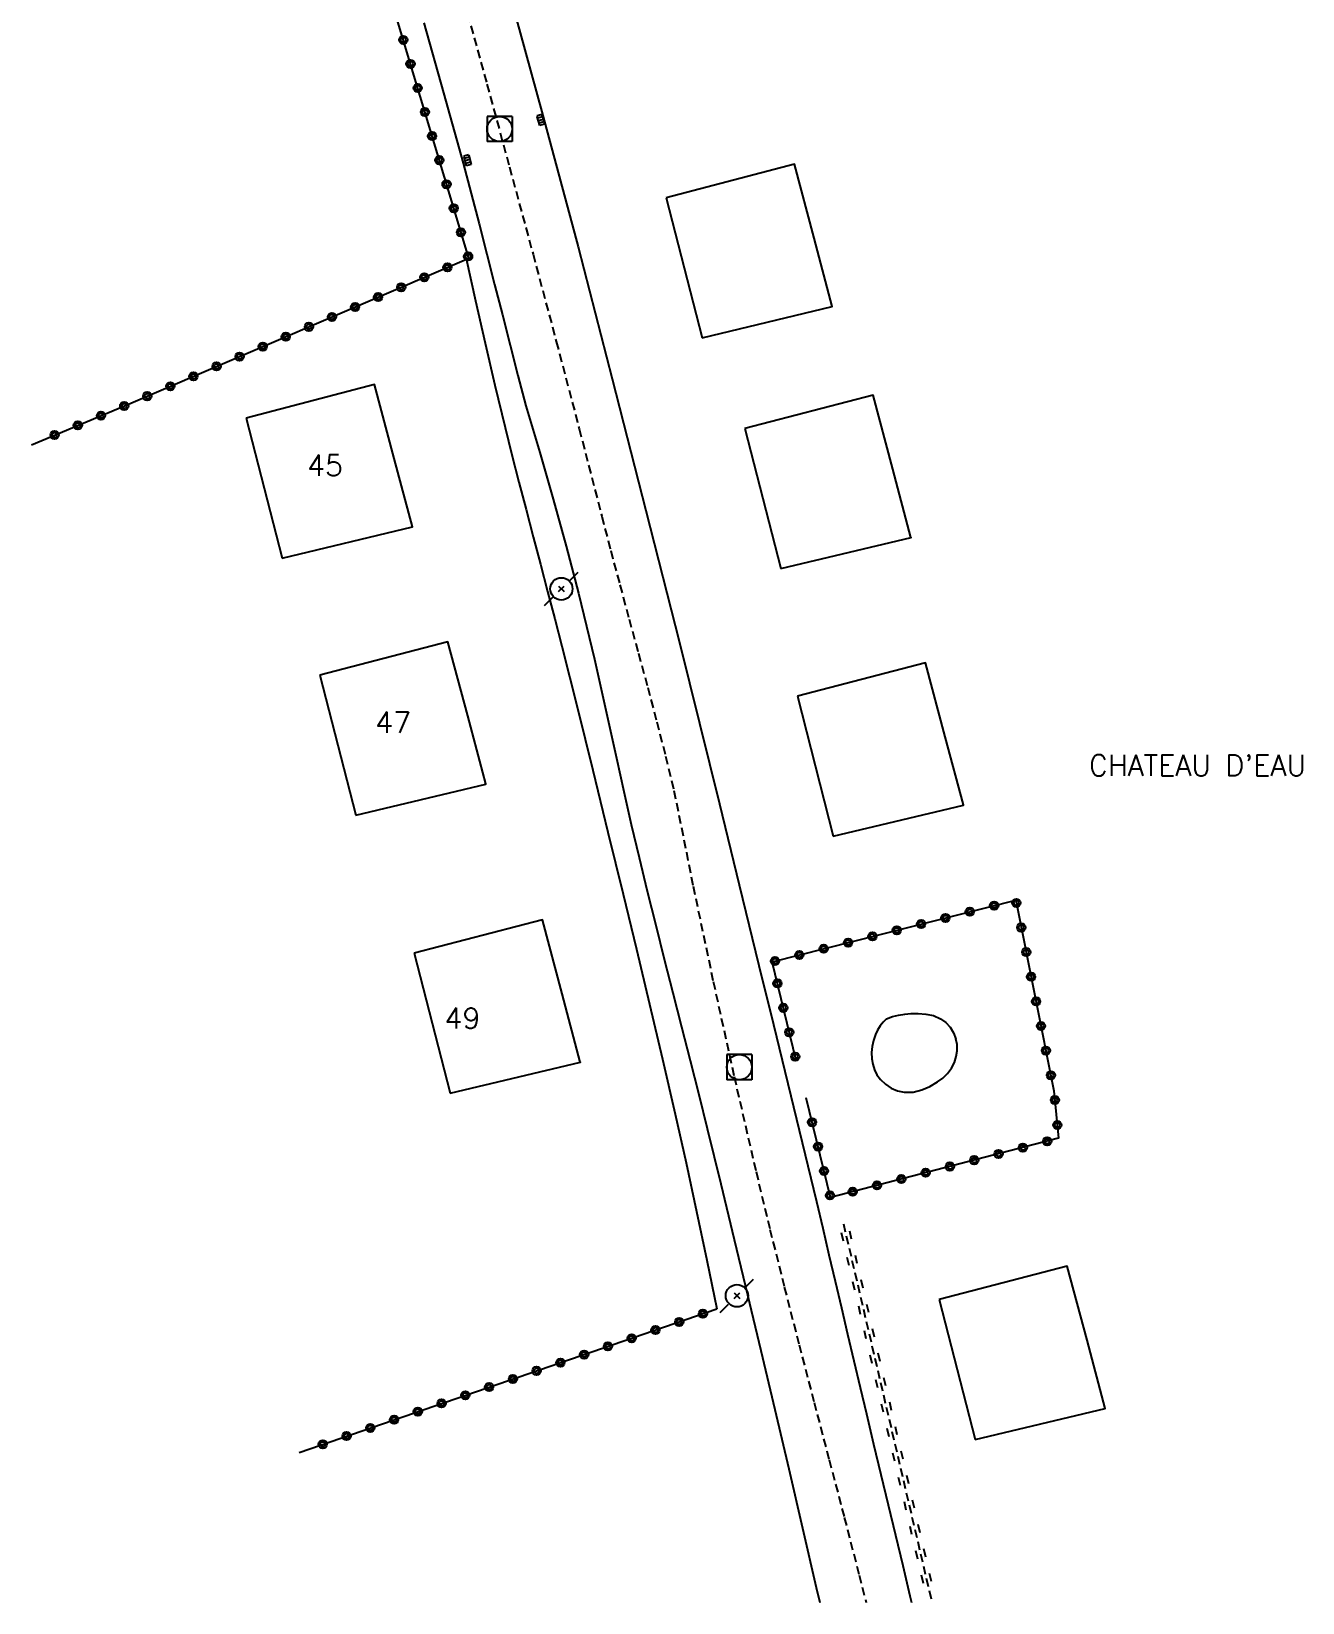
# Model space of a CAD drawing. Header units: millimetres. Extents: x 174000 to 175000, y 130000 to 130858.
# Drawn here: x 174680.4 to 174756.3, y 130000 to 130093.8 of the extents above; entities that cross this region are included whole.
import ezdxf
from ezdxf.enums import TextEntityAlignment as Align

# ---------------------------------------------------------------- set-up
doc = ezdxf.new("R2010")
doc.units = ezdxf.units.MM
doc.linetypes.add('DASHED', pattern=[0.75, 0.5, -0.25])
doc.layers.get('0').update_dxf_attribs({"linetype": 'CONTINUOUS'})
for name, color, linetype in [('W0001', 6, 'DASHED'), ('W0008', 7, 'CONTINUOUS'), ('W0101', 7, 'CONTINUOUS'), ('W0130', 7, 'CONTINUOUS'), ('W0220', 5, 'DASHED'), ('W0323', 7, 'CONTINUOUS'), ('W0330', 7, 'CONTINUOUS'), ('W0401', 7, 'CONTINUOUS'), ('W0420', 7, 'CONTINUOUS'), ('W0473', 7, 'CONTINUOUS'), ('W0988', 4, 'CONTINUOUS'), ('W0991', 7, 'CONTINUOUS')]:
    doc.layers.add(name, color=color, linetype=linetype)
doc.styles.get("Standard").update_dxf_attribs({"font": 'romans.shx', "width": 0.85})

# ---------------------------------------------------------------- blocks, each defined once
blk = doc.blocks.new('T420')
for p, q in [((0.75, 0.75), (-0.75, 0.75)), ((-0.75, 0.75), (-0.75, -0.75)), ((0.75, 0.75), (0.75, -0.75)), ((0.75, -0.75), (-0.75, -0.75))]:
    blk.add_line(p, q)
blk.add_ellipse((0, 0), major_axis=(-0.53, 0.53), ratio=1, start_param=3.926991, end_param=10.210176)
blk = doc.blocks.new('T401')
for p, q in [((-0.3, 0.3), (0, 0.3)), ((-0.3, -0.25), (-0.3, 0.3)), ((-0.3, 0.15), (0, 0.15)), ((-0.3, 0), (0, 0)), ((0, 0.3), (0, -0.25)), ((-0.3, -0.15), (0, -0.15)), ((-0.3, -0.25), (-0.3, -0.3)), ((-0.3, -0.3), (0, -0.3)), ((0, -0.3), (0, -0.25))]:
    blk.add_line(p, q)
blk = doc.blocks.new('T473')
for p, q in [((0.500001, 0.500001), (1.000002, 1.000002)), ((-0.166667, 0.166667), (0.166667, -0.166667)), ((-0.166667, -0.166667), (0.166667, 0.166667)), ((-1.000002, -1.000002), (-0.500001, -0.500001))]:
    blk.add_line(p, q)
blk.add_ellipse((0, 0), major_axis=(0.471405, 0.471405), ratio=1, start_param=5.497787144, end_param=11.780972451)
blk = doc.blocks.new('t323o')
at = {"color": 0, "linetype": 'Continuous'}
for radius in [0.25, 0.15]:
    blk.add_circle((0, 0), radius, dxfattribs=at)
blk = doc.blocks.new('t220o')
at = {"color": 0, "linetype": 'Continuous'}
for p, q in [((-0.25, 0.25), (0.25, 0.25)), ((-0.25, -0.25), (0.25, -0.25))]:
    blk.add_line(p, q, dxfattribs=at)

msp = doc.modelspace()

# ---------------------------------------------------------------- linework, layer by layer
at = {"layer": 'W0001'}
msp.add_lwpolyline([(174706.21, 130095.631), (174707.568, 130090.691), (174708.914, 130085.747), (174710.32, 130080.539), (174711.71, 130075.326), (174713.08, 130070.108), (174714.427, 130064.884), (174714.959, 130062.834), (174715.505, 130060.788), (174716.059, 130058.744), (174716.616, 130056.7), (174717.168, 130054.656), (174717.71, 130052.608), (174718.235, 130050.556), (174718.738, 130048.498), (174719.882, 130042.792), (174721.08, 130037.097), (174722.331, 130031.413), (174723.637, 130025.742), (174724.467, 130022.287), (174725.326, 130018.839), (174726.207, 130015.397), (174727.103, 130011.959), (174728.005, 130008.523), (174728.905, 130005.086), (174729.795, 130001.647), (174730.212, 130000)], dxfattribs=at)
at = {"layer": 'W0008'}
for points in [[(174696.878, 130137.752), (174697.774, 130135.045), (174698.647, 130132.331), (174699.497, 130129.61), (174700.325, 130126.882), (174701.591, 130122.54), (174702.81, 130118.184), (174704.008, 130113.822), (174705.212, 130109.463), (174706.644, 130104.305), (174708.07, 130099.145), (174709.491, 130093.984), (174710.905, 130088.821), (174713.01, 130080.97), (174715.054, 130073.103), (174717.063, 130065.227), (174719.067, 130057.35)], [(174703.792, 130094.352), (174704.982, 130090.167), (174706.141, 130085.973), (174706.625, 130084.167), (174707.1, 130082.358), (174707.568, 130080.547), (174708.03, 130078.735), (174708.491, 130076.923), (174708.953, 130075.111), (174709.417, 130073.3), (174709.888, 130071.49)], [(174709.888, 130071.49), (174710.724, 130068.702), (174711.526, 130065.905), (174712.295, 130063.099), (174713.03, 130060.283), (174713.517, 130058.32), (174713.982, 130056.351), (174714.43, 130054.378), (174714.867, 130052.403), (174715.301, 130050.428), (174715.739, 130048.453), (174716.187, 130046.481), (174716.651, 130044.512), (174717.144, 130042.484), (174717.647, 130040.459), (174718.158, 130038.436), (174718.673, 130036.414), (174719.189, 130034.392), (174719.704, 130032.37), (174720.215, 130030.347), (174720.718, 130028.322), (174721.53, 130025.009), (174722.335, 130021.695), (174723.133, 130018.379), (174723.924, 130015.061), (174724.759, 130011.525), (174725.585, 130007.988), (174726.406, 130004.449), (174727.226, 130000.91), (174727.436, 130000)], [(174719.067, 130057.35), (174720.258, 130052.527), (174721.446, 130047.704), (174722.631, 130042.88), (174723.812, 130038.055), (174724.674, 130034.53), (174725.534, 130031.004), (174726.39, 130027.478), (174727.239, 130023.949), (174727.616, 130022.365), (174727.99, 130020.78), (174728.362, 130019.195), (174728.733, 130017.609), (174729.104, 130016.023), (174729.475, 130014.438), (174729.848, 130012.853), (174730.223, 130011.268), (174730.655, 130009.456), (174731.088, 130007.644), (174731.522, 130005.833), (174731.958, 130004.022), (174732.393, 130002.211), (174732.829, 130000.4), (174732.925, 130000)], [(174721.548, 130047.415), (174721.536, 130047.417)]]:
    msp.add_lwpolyline(points, dxfattribs=at)
at = {"layer": 'W0101'}
for points in [[(174728.187, 130077.412), (174727.102, 130081.488), (174725.927, 130085.91), (174718.27, 130083.914)], [(174718.27, 130083.914), (174720.416, 130075.547)], [(174720.416, 130075.547), (174728.191, 130077.406), (174728.187, 130077.412)], [(174703.117, 130064.25), (174702.032, 130068.326), (174700.857, 130072.748), (174693.2, 130070.752)], [(174732.888, 130063.623), (174731.803, 130067.699), (174730.628, 130072.121), (174722.971, 130070.125)], [(174693.2, 130070.752), (174695.346, 130062.385)], [(174722.971, 130070.125), (174725.117, 130061.758)], [(174695.346, 130062.385), (174703.121, 130064.244), (174703.117, 130064.25)], [(174725.117, 130061.758), (174732.892, 130063.617), (174732.888, 130063.623)], [(174707.504, 130048.894), (174706.419, 130052.97), (174705.244, 130057.392), (174697.587, 130055.396)], [(174697.587, 130055.396), (174699.733, 130047.029)], [(174736.022, 130047.641), (174734.937, 130051.717), (174733.762, 130056.139), (174726.105, 130054.143)], [(174726.105, 130054.143), (174728.251, 130045.776)], [(174699.733, 130047.029), (174707.508, 130048.888), (174707.504, 130048.894)], [(174728.251, 130045.776), (174736.026, 130047.635), (174736.022, 130047.641)], [(174713.145, 130032.285), (174712.06, 130036.361), (174710.885, 130040.783), (174703.228, 130038.787)], [(174703.228, 130038.787), (174705.374, 130030.42)], [(174705.374, 130030.42), (174713.149, 130032.279), (174713.145, 130032.285)], [(174744.483, 130011.602), (174743.398, 130015.678), (174742.223, 130020.1), (174734.566, 130018.104)], [(174734.566, 130018.104), (174736.712, 130009.737)], [(174736.712, 130009.737), (174744.487, 130011.596), (174744.483, 130011.602)]]:
    msp.add_lwpolyline(points, dxfattribs=at)
at = {"layer": 'W0130'}
for points in [[(174731.431, 130034.875), (174731.225, 130034.668), (174731.043, 130034.439), (174730.889, 130034.19), (174730.765, 130033.926), (174730.645, 130033.579), (174730.562, 130033.22), (174730.526, 130032.852), (174730.542, 130032.482), (174730.601, 130032.149), (174730.702, 130031.824), (174730.853, 130031.516), (174731.059, 130031.24), (174731.357, 130030.958), (174731.698, 130030.727), (174732.078, 130030.561), (174732.487, 130030.477), (174733.024, 130030.491), (174733.542, 130030.621), (174734.023, 130030.833), (174734.47, 130031.096), (174734.783, 130031.328), (174735.064, 130031.6), (174735.302, 130031.914), (174735.484, 130032.264), (174735.593, 130032.607), (174735.644, 130032.964), (174735.636, 130033.324), (174735.57, 130033.678)], [(174731.431, 130034.875), (174731.782, 130035.001), (174732.144, 130035.094), (174732.512, 130035.153), (174732.884, 130035.177), (174733.327, 130035.179), (174733.778, 130035.154), (174734.229, 130035.063), (174734.652, 130034.875), (174734.962, 130034.646), (174735.224, 130034.363), (174735.429, 130034.037), (174735.57, 130033.678)]]:
    msp.add_lwpolyline(points, dxfattribs=at)
at = {"layer": 'W0220'}
msp.add_lwpolyline([(174728.854, 130022.631), (174734.138, 130000)], dxfattribs=at)
at = {"layer": 'W0323'}
for points in [[(174680.372, 130069.159), (174686.169, 130071.577), (174706.48, 130080.297), (174699.17, 130104.711), (174682.989, 130097.82)], [(174726.031, 130032.377), (174724.599, 130038.27), (174739.146, 130041.957), (174741.425, 130030.572), (174741.703, 130027.732), (174728.082, 130024.195), (174726.626, 130030.15)], [(174696.349, 130008.972), (174721.304, 130017.539)]]:
    msp.add_lwpolyline(points, dxfattribs=at)
at = {"layer": 'W0330'}
msp.add_lwpolyline([(174706.324, 130080.275), (174706.882, 130077.749), (174707.457, 130075.227), (174708.048, 130072.709), (174708.655, 130070.195), (174709.062, 130068.557), (174709.48, 130066.922), (174709.905, 130065.289), (174710.334, 130063.658), (174710.766, 130062.026), (174711.195, 130060.395), (174711.62, 130058.762), (174712.038, 130057.127), (174712.968, 130053.426), (174713.887, 130049.722), (174714.797, 130046.015), (174715.698, 130042.307), (174716.491, 130039.025), (174717.278, 130035.742), (174718.053, 130032.455), (174718.808, 130029.164), (174719.455, 130026.263), (174720.086, 130023.358), (174720.703, 130020.45), (174721.304, 130017.539)], dxfattribs=at)

# ---------------------------------------------------------------- block references
at = {"layer": 'W0220', "rotation": 283.1431729017655}
for p in [(174729.022, 130021.911), (174729.363, 130020.45), (174729.704, 130018.989), (174730.045, 130017.528), (174730.387, 130016.068), (174730.728, 130014.607), (174731.069, 130013.146), (174731.41, 130011.686), (174731.751, 130010.225), (174732.092, 130008.764), (174732.433, 130007.304), (174732.774, 130005.843), (174733.115, 130004.382), (174733.456, 130002.921), (174733.797, 130001.461)]:
    msp.add_blockref('t220o', p, dxfattribs=at)
at = {"layer": 'W0323'}
for p, rotation in [((174702.575, 130093.34), 106.6686658150889), ((174703.005, 130091.903), 106.6686658150889), ((174703.435, 130090.466), 106.6686658150889), ((174703.865, 130089.029), 106.6686658150889), ((174704.296, 130087.592), 106.6686658150889), ((174704.726, 130086.155), 106.6686658150889), ((174705.156, 130084.718), 106.6686658150889), ((174705.586, 130083.281), 106.6686658150889), ((174706.017, 130081.844), 106.6686658150889), ((174706.447, 130080.407), 106.6686658150889), ((174705.207, 130079.751), 23.23500940895912), ((174702.451, 130078.567), 23.23500940895912), ((174703.829, 130079.159), 23.23500940895912), ((174701.072, 130077.975), 23.23500940895912), ((174698.316, 130076.792), 23.23500940895912), ((174699.694, 130077.384), 23.23500940895912), ((174695.559, 130075.608), 23.23500940895912), ((174696.937, 130076.2), 23.23500940895912), ((174694.181, 130075.017), 23.23500940895912), ((174691.424, 130073.833), 23.23500940895912), ((174692.802, 130074.425), 23.23500940895912), ((174690.046, 130073.241), 23.23500940895912), ((174687.289, 130072.058), 23.23500940895912), ((174688.667, 130072.65), 23.23500940895912), ((174685.91, 130071.469), 22.6380216610131), ((174683.141, 130070.314), 22.6380216610131), ((174684.525, 130070.891), 22.6380216610131), ((174681.756, 130069.737), 22.6380216610131), ((174736.4, 130041.261), 14.22236728480537), ((174737.854, 130041.63), 14.22236728480537), ((174739.179, 130041.793), 281.3196101610748), ((174732.038, 130040.156), 14.22236728480537), ((174733.492, 130040.524), 14.22236728480537), ((174734.946, 130040.893), 14.22236728480537), ((174739.473, 130040.322), 281.3196101610748), ((174727.676, 130039.05), 14.22236728480537), ((174729.13, 130039.418), 14.22236728480537), ((174730.584, 130039.787), 14.22236728480537), ((174724.768, 130038.313), 14.22236728480537), ((174726.222, 130038.681), 14.22236728480537), ((174739.768, 130038.851), 281.3196101610748), ((174740.062, 130037.38), 281.3196101610748), ((174724.912, 130036.982), 103.6581573057772), ((174725.266, 130035.524), 103.6581573057772), ((174740.357, 130035.909), 281.3196101610748), ((174740.651, 130034.439), 281.3196101610748), ((174725.62, 130034.067), 103.6581573057772), ((174725.975, 130032.609), 103.6581573057772), ((174740.945, 130032.968), 281.3196101610748), ((174741.24, 130031.497), 281.3196101610748), ((174741.479, 130030.018), 275.5907193058868), ((174726.982, 130028.693), 103.7392945871399), ((174741.625, 130028.525), 275.5907193058868), ((174727.339, 130027.236), 103.7392945871399), ((174739.571, 130027.178), 194.556642038958), ((174741.022, 130027.555), 194.556642038958), ((174735.215, 130026.047), 194.556642038958), ((174736.667, 130026.424), 194.556642038958), ((174738.119, 130026.801), 194.556642038958), ((174727.695, 130025.779), 103.7392945871399), ((174732.311, 130025.293), 194.556642038958), ((174733.763, 130025.67), 194.556642038958), ((174728.051, 130024.322), 103.7392945871399), ((174729.408, 130024.539), 194.556642038958), ((174730.859, 130024.916), 194.556642038958), ((174719.049, 130016.765), 18.94820576648296), ((174720.467, 130017.252), 18.94820576648296), ((174716.211, 130015.791), 18.94820576648296), ((174717.63, 130016.278), 18.94820576648296), ((174713.374, 130014.816), 18.94820576648296), ((174714.792, 130015.303), 18.94820576648296), ((174710.536, 130013.842), 18.94820576648296), ((174711.955, 130014.329), 18.94820576648296), ((174707.699, 130012.868), 18.94820576648296), ((174709.117, 130013.355), 18.94820576648296), ((174704.861, 130011.894), 18.94820576648296), ((174706.28, 130012.381), 18.94820576648296), ((174702.024, 130010.92), 18.94820576648296), ((174703.443, 130011.407), 18.94820576648296), ((174699.186, 130009.946), 18.94820576648296), ((174700.605, 130010.433), 18.94820576648296), ((174697.768, 130009.459), 18.94820576648296)]:
    msp.add_blockref('t323o', p, dxfattribs=dict(at, rotation=rotation))
at = {"layer": 'W0401'}
for p, rotation in [((174710.64, 130088.511), 195.2690741259039), ((174706.266, 130086.107), 195.1886281578595)]:
    msp.add_blockref('T401', p, dxfattribs=dict(at, rotation=rotation))
at = {"layer": 'W0420'}
for p in [(174708.325, 130088.012), (174722.638, 130031.982)]:
    msp.add_blockref('T420', p, dxfattribs=at)
at = {"layer": 'W0473'}
for p in [(174712.013, 130060.549), (174722.495, 130018.326)]:
    msp.add_blockref('T473', p, dxfattribs=at)

# ---------------------------------------------------------------- texts
at = {"layer": 'W0988'}
msp.add_text("CHATEAU D'EAU", height=1.25, dxfattribs=at).set_placement((174750.001, 130050.002), align=Align.MIDDLE_CENTER)
at = {"layer": 'W0991'}
for s, p in [('45', (174697.901, 130067.931)), ('47', (174701.975, 130052.576))]:
    msp.add_text(s, height=1.25, dxfattribs=at).set_placement(p, align=Align.MIDDLE_CENTER)
msp.add_text('49', height=1.25, dxfattribs=at).set_placement((174705.036, 130034.28))

doc.saveas('drawing.dxf')
